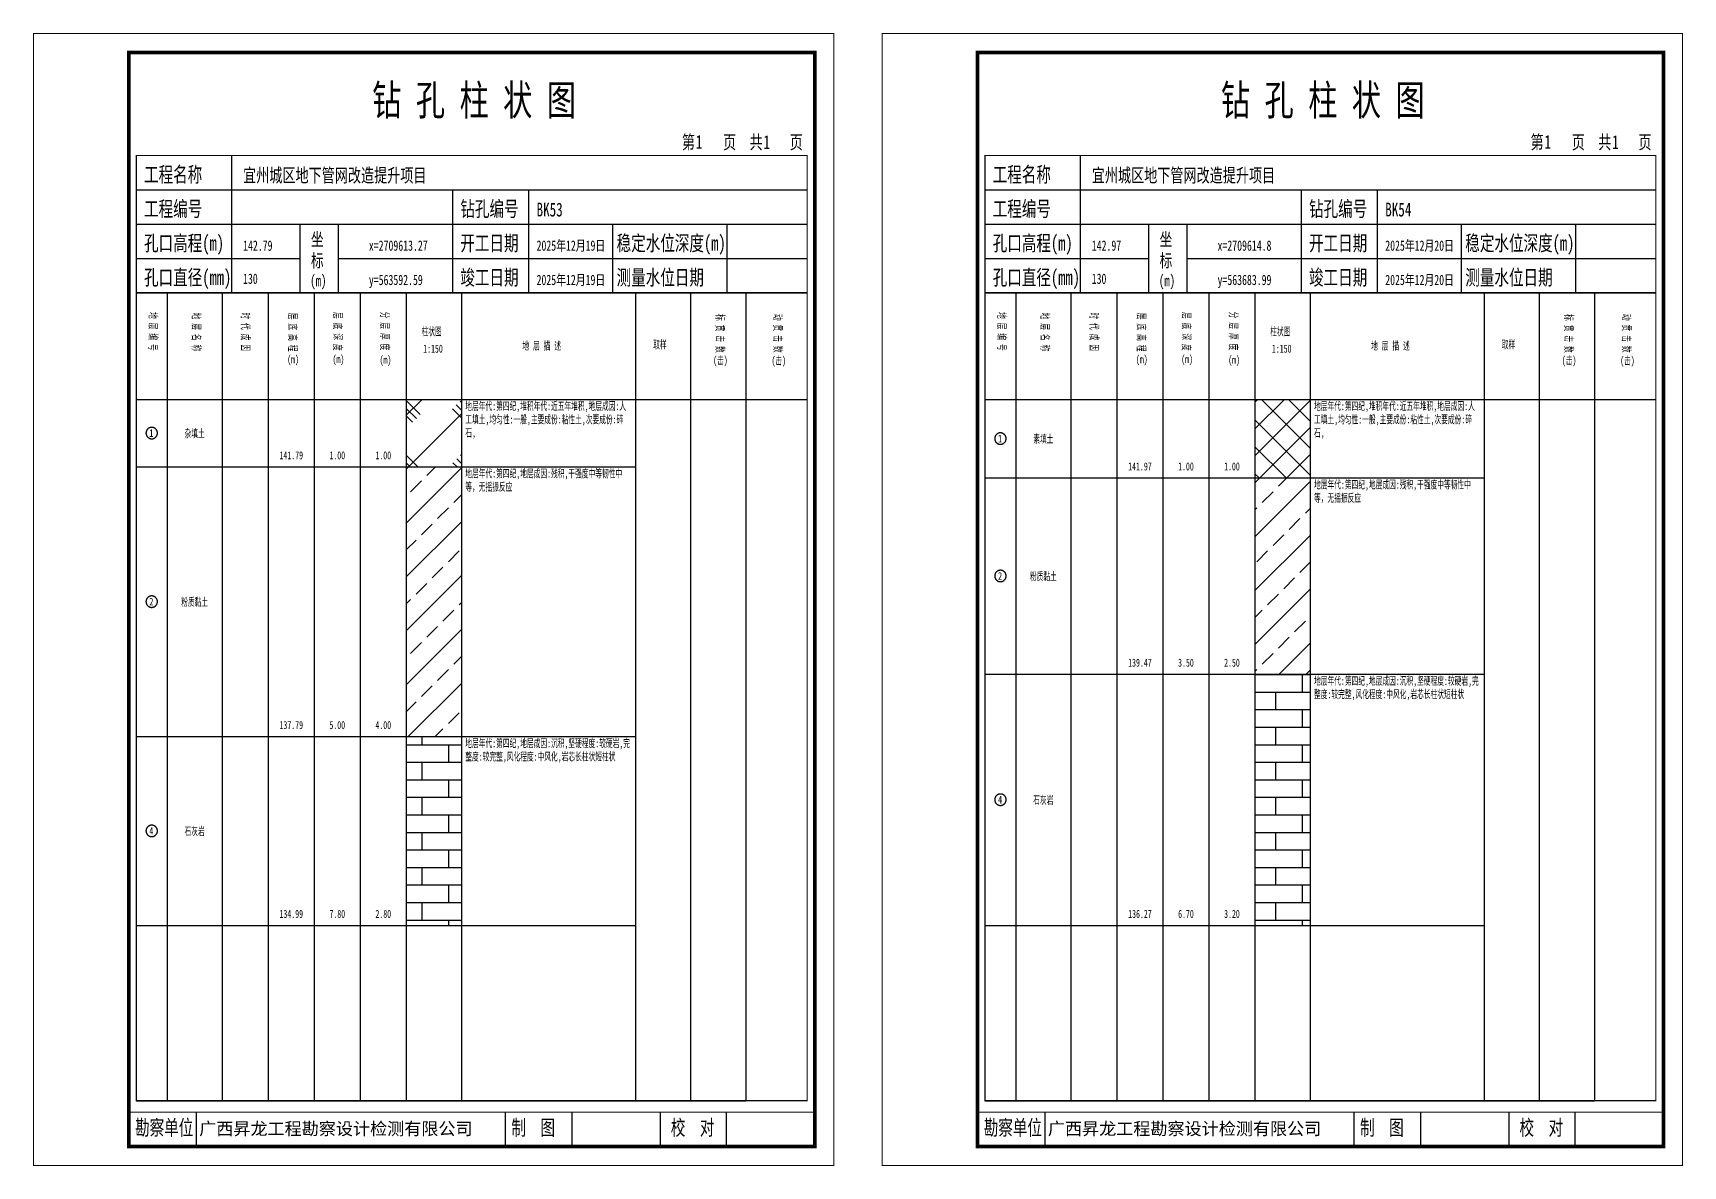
# Model space of a CAD drawing. Header units: millimetres. Extents: x 0 to 2711117, y 0 to 567555.
# Drawn here: x 14919.9 to 15352.8, y -0.1 to 297.1 of the extents above; entities that cross this region are included whole.
import ezdxf
from ezdxf.enums import TextEntityAlignment as Align

# ---------------------------------------------------------------- set-up
doc = ezdxf.new("R2010")
doc.units = ezdxf.units.MM
doc.layers.add('GICAD_POU_TEXTS', color=7, linetype='Continuous')
doc.layers.add('勘察点图例', color=7, linetype='Continuous')
doc.styles.add('HEAD_FONT', font='simfang.ttf', dxfattribs={"width": 0.6})
doc.styles.add('HEAD_FONT2', font='simfang.ttf', dxfattribs={"width": 0.6})
doc.styles.add('HT', font='simhei.ttf')
doc.styles.add('LZ_FONT', font='simfang.ttf', dxfattribs={"width": 0.7, "height": 8})
doc.styles.add('成果图图块', font='simfang.ttf', dxfattribs={"height": 2.5})
doc.styles.add('成果图表体', font='simfang.ttf', dxfattribs={"width": 0.6, "height": 2.1})
pattern_1 = [(45, (0, 0), (-7.071068, 7.071068), []), (45, (7.071, 0), (-7.071068, 7.071068), [4, -2])]
pattern_2 = [(0, (0, 0), (0, 4.6), []), (90, (0, 0), (-7, 4.6), [4.6, -4.6])]

# ---------------------------------------------------------------- blocks, each defined once
blk = doc.blocks.new('BK53')
for p, q in [((52, 229), (52, 265)), ((27, 256), (203, 256)), ((110, 229), (110, 256)), ((130, 229), (130, 256)), ((27, 247), (203, 247)), ((70, 229), (70, 247)), ((80, 229), (80, 247)), ((152, 229), (152, 247)), ((182, 229), (182, 247)), ((27, 238), (70, 238)), ((80, 238), (203, 238)), ((27, 229), (35.05, 229)), ((35.05, 229), (35.05, 17)), ((35.05, 229), (49.53, 229)), ((49.53, 229), (49.53, 17)), ((49.53, 229), (61.6, 229)), ((61.6, 229), (61.6, 17)), ((61.6, 229), (73.68, 229)), ((73.68, 229), (73.68, 17)), ((73.68, 229), (85.75, 229)), ((85.75, 229), (85.75, 17)), ((85.75, 229), (97.82, 229)), ((97.82, 229), (97.82, 17)), ((97.82, 229), (112.3, 229)), ((112.3, 229), (112.3, 17)), ((112.3, 229), (157.93, 229)), ((157.93, 229), (157.93, 17)), ((157.93, 229), (172.42, 229)), ((172.42, 229), (172.42, 17)), ((172.42, 229), (186.9, 229)), ((186.9, 229), (186.9, 17)), ((186.9, 229), (203, 229)), ((27, 201), (203, 201)), ((27, 17), (35.05, 17)), ((35.05, 17), (49.53, 17)), ((42.74, 4.95), (42.74, 13.95)), ((42.74, 4.95), (42.74, 13.95)), ((49.53, 17), (61.6, 17)), ((61.6, 17), (73.68, 17)), ((73.68, 17), (85.75, 17)), ((85.75, 17), (97.82, 17)), ((97.82, 17), (112.3, 17)), ((112.3, 17), (157.93, 17)), ((123.83, 4.95), (123.83, 13.95)), ((141.38, 4.95), (141.38, 13.95)), ((157.93, 17), (172.42, 17)), ((164.48, 4.95), (164.48, 13.95)), ((172.42, 17), (186.9, 17)), ((181.84, 4.95), (181.84, 13.95)), ((181.84, 4.95), (181.84, 13.95))]:
    blk.add_line(p, q)
for points, const_width in [([(0, 0), (210, 0), (210, 297), (0, 297)], 0.25), ([(25, 5), (205, 5), (205, 292), (25, 292)], 1), ([(27, 265), (203, 265), (203, 17), (27, 17)], 0.3)]:
    blk.add_lwpolyline(points, close=True, dxfattribs=dict(const_width=const_width))
at = {"const_width": 0.3}
for points in [[(27, 229), (203, 229)], [(25, 14), (205, 14)]]:
    blk.add_lwpolyline(points, dxfattribs=at)
at = {"style": 'LZ_FONT', "width": 0.7}
for s, height, p in [('钻 孔 柱 状 图', 8, (88.9, 275.54)), ('第', 3.6, (170.12, 266.7)), ('1', 3.6, (173.78, 266.75)), ('页', 3.6, (180.96, 266.7)), ('共', 3.6, (187.88, 266.7)), ('1', 3.6, (191.54, 266.7)), ('页', 3.6, (198.44, 266.7)), ('工程名称', 4, (29, 258)), ('宜州城区地下管网改造提升项目', 3.6, (55, 258)), ('工程编号', 4, (29, 249)), ('钻孔编号', 4, (112, 249)), ('BK53', 3.6, (132, 249)), ('孔口高程(m)', 4, (29, 240)), ('142.79', 2.7, (55, 240)), ('坐', 3.5, (72.79, 241.24)), ('x=2709613.27', 2.7, (88, 240)), ('开工日期', 4, (112, 240)), ('2025年12月19日', 2.7, (132, 240)), ('稳定水位深度(m)', 4, (153, 240)), ('标', 3.5, (72.79, 235.7)), ('孔口直径(mm)', 4, (29, 231)), ('130', 2.7, (54.98, 231.31)), ('(m) ', 3, (72.59, 230.65)), ('竣工日期', 4, (112, 231)), ('2025年12月19日', 2.7, (132, 231)), ('测量水位日期', 4, (153, 231)), ('y=563592.59', 2.7, (88, 231)), ('勘察单位', 4, (26.65, 7.95)), ('制  图', 4, (125.4, 7.95)), ('校  对', 4, (167.22, 7.95))]:
    blk.add_text(s, height=height, dxfattribs=at).set_placement(p)
at = {"style": 'HT'}
blk.add_text('广西昇龙工程勘察设计检测有限公司', height=3.2865, dxfattribs=at).set_placement((43.48, 8.02))
at = {"char_height": 2.1, "width": 22.806, "attachment_point": 1, "rotation": 270, "style": 'HEAD_FONT'}
for s, insert in [('地 层 编 号', (32.46, 223.92)), ('地 层 名 称', (43.79, 223.76)), ('时 代 成 因', (56.67, 223.83)), ('层 底 高 程', (69.07, 223.71)), ('层 底 深 度', (80.9, 223.91)), ('分 层 厚 度', (93.26, 224.01)), ('标 贯 击 数', (181.21, 223.37)), ('动 贯 击 数', (196.38, 223.43))]:
    blk.add_mtext(s, dxfattribs=dict(at, insert=insert))
at = {"char_height": 2.1, "attachment_point": 1}
for s, insert, width, style in [('柱状图', (101.82, 219.87), 7.855, 'HEAD_FONT2'), ('取样', (162.58, 216.44), 7.855, 'HEAD_FONT2'), ('(m)', (66.58, 212.56), 4.7944, 'HEAD_FONT'), ('(m)', (78.47, 212.61), 4.7944, 'HEAD_FONT'), ('(m)', (90.81, 212.43), 4.7944, 'HEAD_FONT'), ('1:150', (102.26, 215.36), 6.9223, 'HEAD_FONT2'), ('地 层 描 述', (128.29, 216.11), 22.0781, 'HEAD_FONT2'), ('(击)', (178.33, 212.31), 7.855, 'HEAD_FONT2'), ('(击)', (193.64, 212.22), 7.855, 'HEAD_FONT2')]:
    blk.add_mtext(s, dxfattribs=dict(at, insert=insert, width=width, style=style))
blk = doc.blocks.new('BK53_0')
at = {"color": 7}
blk.add_polyline3d([(-1.5, 0.02, 0), (-1.5, -0.06, 0), (-1.49, -0.13, 0), (-1.48, -0.2, 0), (-1.47, -0.28, 0), (-1.46, -0.35, 0), (-1.44, -0.42, 0), (-1.41, -0.49, 0), (-1.39, -0.56, 0), (-1.36, -0.63, 0), (-1.32, -0.69, 0), (-1.29, -0.76, 0), (-1.25, -0.82, 0), (-1.2, -0.88, 0), (-1.16, -0.94, 0), (-1.11, -0.99, 0), (-1.06, -1.04, 0), (-1.01, -1.1, 0), (-0.95, -1.14, 0), (-0.89, -1.19, 0), (-0.83, -1.23, 0), (-0.77, -1.27, 0), (-0.71, -1.31, 0), (-0.64, -1.34, 0), (-0.57, -1.37, 0), (-0.51, -1.4, 0), (-0.44, -1.42, 0), (-0.36, -1.44, 0), (-0.29, -1.46, 0), (-0.22, -1.47, 0), (-0.15, -1.48, 0), (-0.07, -1.48, 0), (0, -1.48, 0), (0.07, -1.48, 0), (0.15, -1.48, 0), (0.22, -1.47, 0), (0.29, -1.46, 0), (0.36, -1.44, 0), (0.44, -1.42, 0), (0.51, -1.4, 0), (0.57, -1.37, 0), (0.64, -1.34, 0), (0.71, -1.31, 0), (0.77, -1.27, 0), (0.83, -1.23, 0), (0.89, -1.19, 0), (0.95, -1.14, 0), (1.01, -1.1, 0), (1.06, -1.04, 0), (1.11, -0.99, 0), (1.16, -0.94, 0), (1.2, -0.88, 0), (1.25, -0.82, 0), (1.29, -0.76, 0), (1.32, -0.69, 0), (1.36, -0.63, 0), (1.39, -0.56, 0), (1.41, -0.49, 0), (1.44, -0.42, 0), (1.46, -0.35, 0), (1.47, -0.28, 0), (1.48, -0.2, 0), (1.49, -0.13, 0), (1.5, -0.06, 0), (1.5, 0.02, 0), (1.5, 0.09, 0), (1.49, 0.16, 0), (1.48, 0.24, 0), (1.47, 0.31, 0), (1.46, 0.38, 0), (1.44, 0.45, 0), (1.41, 0.52, 0), (1.39, 0.59, 0), (1.36, 0.66, 0), (1.32, 0.72, 0), (1.29, 0.79, 0), (1.25, 0.85, 0), (1.2, 0.91, 0), (1.16, 0.97, 0), (1.11, 1.02, 0), (1.06, 1.08, 0), (1.01, 1.13, 0), (0.95, 1.18, 0), (0.89, 1.22, 0), (0.83, 1.26, 0), (0.77, 1.3, 0), (0.71, 1.34, 0), (0.64, 1.37, 0), (0.57, 1.4, 0), (0.51, 1.43, 0), (0.44, 1.45, 0), (0.36, 1.47, 0), (0.29, 1.49, 0), (0.22, 1.5, 0), (0.15, 1.51, 0), (0.07, 1.51, 0), (0, 1.52, 0), (-0.07, 1.51, 0), (-0.15, 1.51, 0), (-0.22, 1.5, 0), (-0.29, 1.49, 0), (-0.36, 1.47, 0), (-0.44, 1.45, 0), (-0.51, 1.43, 0), (-0.57, 1.4, 0), (-0.64, 1.37, 0), (-0.71, 1.34, 0), (-0.77, 1.3, 0), (-0.83, 1.26, 0), (-0.89, 1.22, 0), (-0.95, 1.18, 0), (-1.01, 1.13, 0), (-1.06, 1.08, 0), (-1.11, 1.02, 0), (-1.16, 0.97, 0), (-1.2, 0.91, 0), (-1.25, 0.85, 0), (-1.29, 0.79, 0), (-1.32, 0.72, 0), (-1.36, 0.66, 0), (-1.39, 0.59, 0), (-1.41, 0.52, 0), (-1.44, 0.45, 0), (-1.46, 0.38, 0), (-1.47, 0.31, 0), (-1.48, 0.24, 0), (-1.49, 0.16, 0), (-1.5, 0.09, 0), (-1.5, 0.02, 0)], dxfattribs=at)
at = {"layer": 'GICAD_POU_TEXTS', "color": 7, "style": '成果图图块', "width": 0.7}
blk.add_text('1', height=2, dxfattribs=at).set_placement((-0.09, -0.99), align=Align.CENTER)
blk = doc.blocks.new('BK53_1')
at = {"color": 7}
blk.add_polyline3d([(-1.5, 0.02, 0), (-1.5, -0.06, 0), (-1.49, -0.13, 0), (-1.48, -0.2, 0), (-1.47, -0.28, 0), (-1.46, -0.35, 0), (-1.44, -0.42, 0), (-1.41, -0.49, 0), (-1.39, -0.56, 0), (-1.36, -0.63, 0), (-1.32, -0.69, 0), (-1.29, -0.76, 0), (-1.25, -0.82, 0), (-1.2, -0.88, 0), (-1.16, -0.94, 0), (-1.11, -0.99, 0), (-1.06, -1.04, 0), (-1.01, -1.1, 0), (-0.95, -1.14, 0), (-0.89, -1.19, 0), (-0.83, -1.23, 0), (-0.77, -1.27, 0), (-0.71, -1.31, 0), (-0.64, -1.34, 0), (-0.57, -1.37, 0), (-0.51, -1.4, 0), (-0.44, -1.42, 0), (-0.36, -1.44, 0), (-0.29, -1.46, 0), (-0.22, -1.47, 0), (-0.15, -1.48, 0), (-0.07, -1.48, 0), (0, -1.48, 0), (0.07, -1.48, 0), (0.15, -1.48, 0), (0.22, -1.47, 0), (0.29, -1.46, 0), (0.36, -1.44, 0), (0.44, -1.42, 0), (0.51, -1.4, 0), (0.57, -1.37, 0), (0.64, -1.34, 0), (0.71, -1.31, 0), (0.77, -1.27, 0), (0.83, -1.23, 0), (0.89, -1.19, 0), (0.95, -1.14, 0), (1.01, -1.1, 0), (1.06, -1.04, 0), (1.11, -0.99, 0), (1.16, -0.94, 0), (1.2, -0.88, 0), (1.25, -0.82, 0), (1.29, -0.76, 0), (1.32, -0.69, 0), (1.36, -0.63, 0), (1.39, -0.56, 0), (1.41, -0.49, 0), (1.44, -0.42, 0), (1.46, -0.35, 0), (1.47, -0.28, 0), (1.48, -0.2, 0), (1.49, -0.13, 0), (1.5, -0.06, 0), (1.5, 0.02, 0), (1.5, 0.09, 0), (1.49, 0.16, 0), (1.48, 0.24, 0), (1.47, 0.31, 0), (1.46, 0.38, 0), (1.44, 0.45, 0), (1.41, 0.52, 0), (1.39, 0.59, 0), (1.36, 0.66, 0), (1.32, 0.72, 0), (1.29, 0.79, 0), (1.25, 0.85, 0), (1.2, 0.91, 0), (1.16, 0.97, 0), (1.11, 1.02, 0), (1.06, 1.08, 0), (1.01, 1.13, 0), (0.95, 1.18, 0), (0.89, 1.22, 0), (0.83, 1.26, 0), (0.77, 1.3, 0), (0.71, 1.34, 0), (0.64, 1.37, 0), (0.57, 1.4, 0), (0.51, 1.43, 0), (0.44, 1.45, 0), (0.36, 1.47, 0), (0.29, 1.49, 0), (0.22, 1.5, 0), (0.15, 1.51, 0), (0.07, 1.51, 0), (0, 1.52, 0), (-0.07, 1.51, 0), (-0.15, 1.51, 0), (-0.22, 1.5, 0), (-0.29, 1.49, 0), (-0.36, 1.47, 0), (-0.44, 1.45, 0), (-0.51, 1.43, 0), (-0.57, 1.4, 0), (-0.64, 1.37, 0), (-0.71, 1.34, 0), (-0.77, 1.3, 0), (-0.83, 1.26, 0), (-0.89, 1.22, 0), (-0.95, 1.18, 0), (-1.01, 1.13, 0), (-1.06, 1.08, 0), (-1.11, 1.02, 0), (-1.16, 0.97, 0), (-1.2, 0.91, 0), (-1.25, 0.85, 0), (-1.29, 0.79, 0), (-1.32, 0.72, 0), (-1.36, 0.66, 0), (-1.39, 0.59, 0), (-1.41, 0.52, 0), (-1.44, 0.45, 0), (-1.46, 0.38, 0), (-1.47, 0.31, 0), (-1.48, 0.24, 0), (-1.49, 0.16, 0), (-1.5, 0.09, 0), (-1.5, 0.02, 0)], dxfattribs=at)
at = {"layer": 'GICAD_POU_TEXTS', "color": 7, "style": '成果图图块', "width": 0.7}
blk.add_text('2', height=2, dxfattribs=at).set_placement((-0.09, -0.99), align=Align.CENTER)
blk = doc.blocks.new('BK53_2')
at = {"color": 7}
blk.add_polyline3d([(-1.5, 0.02, 0), (-1.5, -0.06, 0), (-1.49, -0.13, 0), (-1.48, -0.2, 0), (-1.47, -0.28, 0), (-1.46, -0.35, 0), (-1.44, -0.42, 0), (-1.41, -0.49, 0), (-1.39, -0.56, 0), (-1.36, -0.63, 0), (-1.32, -0.69, 0), (-1.29, -0.76, 0), (-1.25, -0.82, 0), (-1.2, -0.88, 0), (-1.16, -0.94, 0), (-1.11, -0.99, 0), (-1.06, -1.04, 0), (-1.01, -1.1, 0), (-0.95, -1.14, 0), (-0.89, -1.19, 0), (-0.83, -1.23, 0), (-0.77, -1.27, 0), (-0.71, -1.31, 0), (-0.64, -1.34, 0), (-0.57, -1.37, 0), (-0.51, -1.4, 0), (-0.44, -1.42, 0), (-0.36, -1.44, 0), (-0.29, -1.46, 0), (-0.22, -1.47, 0), (-0.15, -1.48, 0), (-0.07, -1.48, 0), (0, -1.48, 0), (0.07, -1.48, 0), (0.15, -1.48, 0), (0.22, -1.47, 0), (0.29, -1.46, 0), (0.36, -1.44, 0), (0.44, -1.42, 0), (0.51, -1.4, 0), (0.57, -1.37, 0), (0.64, -1.34, 0), (0.71, -1.31, 0), (0.77, -1.27, 0), (0.83, -1.23, 0), (0.89, -1.19, 0), (0.95, -1.14, 0), (1.01, -1.1, 0), (1.06, -1.04, 0), (1.11, -0.99, 0), (1.16, -0.94, 0), (1.2, -0.88, 0), (1.25, -0.82, 0), (1.29, -0.76, 0), (1.32, -0.69, 0), (1.36, -0.63, 0), (1.39, -0.56, 0), (1.41, -0.49, 0), (1.44, -0.42, 0), (1.46, -0.35, 0), (1.47, -0.28, 0), (1.48, -0.2, 0), (1.49, -0.13, 0), (1.5, -0.06, 0), (1.5, 0.02, 0), (1.5, 0.09, 0), (1.49, 0.16, 0), (1.48, 0.24, 0), (1.47, 0.31, 0), (1.46, 0.38, 0), (1.44, 0.45, 0), (1.41, 0.52, 0), (1.39, 0.59, 0), (1.36, 0.66, 0), (1.32, 0.72, 0), (1.29, 0.79, 0), (1.25, 0.85, 0), (1.2, 0.91, 0), (1.16, 0.97, 0), (1.11, 1.02, 0), (1.06, 1.08, 0), (1.01, 1.13, 0), (0.95, 1.18, 0), (0.89, 1.22, 0), (0.83, 1.26, 0), (0.77, 1.3, 0), (0.71, 1.34, 0), (0.64, 1.37, 0), (0.57, 1.4, 0), (0.51, 1.43, 0), (0.44, 1.45, 0), (0.36, 1.47, 0), (0.29, 1.49, 0), (0.22, 1.5, 0), (0.15, 1.51, 0), (0.07, 1.51, 0), (0, 1.52, 0), (-0.07, 1.51, 0), (-0.15, 1.51, 0), (-0.22, 1.5, 0), (-0.29, 1.49, 0), (-0.36, 1.47, 0), (-0.44, 1.45, 0), (-0.51, 1.43, 0), (-0.57, 1.4, 0), (-0.64, 1.37, 0), (-0.71, 1.34, 0), (-0.77, 1.3, 0), (-0.83, 1.26, 0), (-0.89, 1.22, 0), (-0.95, 1.18, 0), (-1.01, 1.13, 0), (-1.06, 1.08, 0), (-1.11, 1.02, 0), (-1.16, 0.97, 0), (-1.2, 0.91, 0), (-1.25, 0.85, 0), (-1.29, 0.79, 0), (-1.32, 0.72, 0), (-1.36, 0.66, 0), (-1.39, 0.59, 0), (-1.41, 0.52, 0), (-1.44, 0.45, 0), (-1.46, 0.38, 0), (-1.47, 0.31, 0), (-1.48, 0.24, 0), (-1.49, 0.16, 0), (-1.5, 0.09, 0), (-1.5, 0.02, 0)], dxfattribs=at)
at = {"layer": 'GICAD_POU_TEXTS', "color": 7, "style": '成果图图块', "width": 0.7}
blk.add_text('4', height=2, dxfattribs=at).set_placement((-0.09, -0.99), align=Align.CENTER)
blk = doc.blocks.new('BK54')
for p, q in [((52, 229), (52, 265)), ((27, 256), (203, 256)), ((110, 229), (110, 256)), ((130, 229), (130, 256)), ((27, 247), (203, 247)), ((70, 229), (70, 247)), ((80, 229), (80, 247)), ((152, 229), (152, 247)), ((182, 229), (182, 247)), ((27, 238), (70, 238)), ((80, 238), (203, 238)), ((27, 229), (35.05, 229)), ((35.05, 229), (35.05, 17)), ((35.05, 229), (49.53, 229)), ((49.53, 229), (49.53, 17)), ((49.53, 229), (61.6, 229)), ((61.6, 229), (61.6, 17)), ((61.6, 229), (73.68, 229)), ((73.68, 229), (73.68, 17)), ((73.68, 229), (85.75, 229)), ((85.75, 229), (85.75, 17)), ((85.75, 229), (97.82, 229)), ((97.82, 229), (97.82, 17)), ((97.82, 229), (112.3, 229)), ((112.3, 229), (112.3, 17)), ((112.3, 229), (157.93, 229)), ((157.93, 229), (157.93, 17)), ((157.93, 229), (172.42, 229)), ((172.42, 229), (172.42, 17)), ((172.42, 229), (186.9, 229)), ((186.9, 229), (186.9, 17)), ((186.9, 229), (203, 229)), ((27, 201), (203, 201)), ((27, 17), (35.05, 17)), ((35.05, 17), (49.53, 17)), ((42.74, 4.95), (42.74, 13.95)), ((42.74, 4.95), (42.74, 13.95)), ((49.53, 17), (61.6, 17)), ((61.6, 17), (73.68, 17)), ((73.68, 17), (85.75, 17)), ((85.75, 17), (97.82, 17)), ((97.82, 17), (112.3, 17)), ((112.3, 17), (157.93, 17)), ((123.83, 4.95), (123.83, 13.95)), ((141.38, 4.95), (141.38, 13.95)), ((157.93, 17), (172.42, 17)), ((164.48, 4.95), (164.48, 13.95)), ((172.42, 17), (186.9, 17)), ((181.84, 4.95), (181.84, 13.95)), ((181.84, 4.95), (181.84, 13.95))]:
    blk.add_line(p, q)
for points, const_width in [([(0, 0), (210, 0), (210, 297), (0, 297)], 0.25), ([(25, 5), (205, 5), (205, 292), (25, 292)], 1), ([(27, 265), (203, 265), (203, 17), (27, 17)], 0.3)]:
    blk.add_lwpolyline(points, close=True, dxfattribs=dict(const_width=const_width))
at = {"const_width": 0.3}
for points in [[(27, 229), (203, 229)], [(25, 14), (205, 14)]]:
    blk.add_lwpolyline(points, dxfattribs=at)
at = {"style": 'LZ_FONT', "width": 0.7}
for s, height, p in [('钻 孔 柱 状 图', 8, (88.9, 275.54)), ('第', 3.6, (170.12, 266.7)), ('1', 3.6, (173.78, 266.75)), ('页', 3.6, (180.96, 266.7)), ('共', 3.6, (187.88, 266.7)), ('1', 3.6, (191.54, 266.7)), ('页', 3.6, (198.44, 266.7)), ('工程名称', 4, (29, 258)), ('宜州城区地下管网改造提升项目', 3.6, (55, 258)), ('工程编号', 4, (29, 249)), ('钻孔编号', 4, (112, 249)), ('BK54', 3.6, (132, 249)), ('孔口高程(m)', 4, (29, 240)), ('142.97', 2.7, (55, 240)), ('坐', 3.5, (72.79, 241.24)), ('x=2709614.8', 2.7, (88, 240)), ('开工日期', 4, (112, 240)), ('2025年12月20日', 2.7, (132, 240)), ('稳定水位深度(m)', 4, (153, 240)), ('标', 3.5, (72.79, 235.7)), ('孔口直径(mm)', 4, (29, 231)), ('130', 2.7, (54.98, 231.31)), ('(m) ', 3, (72.59, 230.65)), ('竣工日期', 4, (112, 231)), ('2025年12月20日', 2.7, (132, 231)), ('测量水位日期', 4, (153, 231)), ('y=563683.99', 2.7, (88, 231)), ('勘察单位', 4, (26.65, 7.95)), ('制  图', 4, (125.4, 7.95)), ('校  对', 4, (167.22, 7.95))]:
    blk.add_text(s, height=height, dxfattribs=at).set_placement(p)
at = {"style": 'HT'}
blk.add_text('广西昇龙工程勘察设计检测有限公司', height=3.2865, dxfattribs=at).set_placement((43.48, 8.02))
at = {"char_height": 2.1, "width": 22.806, "attachment_point": 1, "rotation": 270, "style": 'HEAD_FONT'}
for s, insert in [('地 层 编 号', (32.46, 223.92)), ('地 层 名 称', (43.79, 223.76)), ('时 代 成 因', (56.67, 223.83)), ('层 底 高 程', (69.07, 223.71)), ('层 底 深 度', (80.9, 223.91)), ('分 层 厚 度', (93.26, 224.01)), ('标 贯 击 数', (181.21, 223.37)), ('动 贯 击 数', (196.38, 223.43))]:
    blk.add_mtext(s, dxfattribs=dict(at, insert=insert))
at = {"char_height": 2.1, "attachment_point": 1}
for s, insert, width, style in [('柱状图', (101.82, 219.87), 7.855, 'HEAD_FONT2'), ('取样', (162.58, 216.44), 7.855, 'HEAD_FONT2'), ('(m)', (66.58, 212.56), 4.7944, 'HEAD_FONT'), ('(m)', (78.47, 212.61), 4.7944, 'HEAD_FONT'), ('(m)', (90.81, 212.43), 4.7944, 'HEAD_FONT'), ('1:150', (102.26, 215.36), 6.9223, 'HEAD_FONT2'), ('地 层 描 述', (128.29, 216.11), 22.0781, 'HEAD_FONT2'), ('(击)', (178.33, 212.31), 7.855, 'HEAD_FONT2'), ('(击)', (193.64, 212.22), 7.855, 'HEAD_FONT2')]:
    blk.add_mtext(s, dxfattribs=dict(at, insert=insert, width=width, style=style))
blk = doc.blocks.new('BK54_0')
at = {"color": 7}
blk.add_polyline3d([(-1.5, 0.02, 0), (-1.5, -0.06, 0), (-1.49, -0.13, 0), (-1.48, -0.2, 0), (-1.47, -0.28, 0), (-1.46, -0.35, 0), (-1.44, -0.42, 0), (-1.41, -0.49, 0), (-1.39, -0.56, 0), (-1.36, -0.63, 0), (-1.32, -0.69, 0), (-1.29, -0.76, 0), (-1.25, -0.82, 0), (-1.2, -0.88, 0), (-1.16, -0.94, 0), (-1.11, -0.99, 0), (-1.06, -1.04, 0), (-1.01, -1.1, 0), (-0.95, -1.14, 0), (-0.89, -1.19, 0), (-0.83, -1.23, 0), (-0.77, -1.27, 0), (-0.71, -1.31, 0), (-0.64, -1.34, 0), (-0.57, -1.37, 0), (-0.51, -1.4, 0), (-0.44, -1.42, 0), (-0.36, -1.44, 0), (-0.29, -1.46, 0), (-0.22, -1.47, 0), (-0.15, -1.48, 0), (-0.07, -1.48, 0), (0, -1.48, 0), (0.07, -1.48, 0), (0.15, -1.48, 0), (0.22, -1.47, 0), (0.29, -1.46, 0), (0.36, -1.44, 0), (0.44, -1.42, 0), (0.51, -1.4, 0), (0.57, -1.37, 0), (0.64, -1.34, 0), (0.71, -1.31, 0), (0.77, -1.27, 0), (0.83, -1.23, 0), (0.89, -1.19, 0), (0.95, -1.14, 0), (1.01, -1.1, 0), (1.06, -1.04, 0), (1.11, -0.99, 0), (1.16, -0.94, 0), (1.2, -0.88, 0), (1.25, -0.82, 0), (1.29, -0.76, 0), (1.32, -0.69, 0), (1.36, -0.63, 0), (1.39, -0.56, 0), (1.41, -0.49, 0), (1.44, -0.42, 0), (1.46, -0.35, 0), (1.47, -0.28, 0), (1.48, -0.2, 0), (1.49, -0.13, 0), (1.5, -0.06, 0), (1.5, 0.02, 0), (1.5, 0.09, 0), (1.49, 0.16, 0), (1.48, 0.24, 0), (1.47, 0.31, 0), (1.46, 0.38, 0), (1.44, 0.45, 0), (1.41, 0.52, 0), (1.39, 0.59, 0), (1.36, 0.66, 0), (1.32, 0.72, 0), (1.29, 0.79, 0), (1.25, 0.85, 0), (1.2, 0.91, 0), (1.16, 0.97, 0), (1.11, 1.02, 0), (1.06, 1.08, 0), (1.01, 1.13, 0), (0.95, 1.18, 0), (0.89, 1.22, 0), (0.83, 1.26, 0), (0.77, 1.3, 0), (0.71, 1.34, 0), (0.64, 1.37, 0), (0.57, 1.4, 0), (0.51, 1.43, 0), (0.44, 1.45, 0), (0.36, 1.47, 0), (0.29, 1.49, 0), (0.22, 1.5, 0), (0.15, 1.51, 0), (0.07, 1.51, 0), (0, 1.52, 0), (-0.07, 1.51, 0), (-0.15, 1.51, 0), (-0.22, 1.5, 0), (-0.29, 1.49, 0), (-0.36, 1.47, 0), (-0.44, 1.45, 0), (-0.51, 1.43, 0), (-0.57, 1.4, 0), (-0.64, 1.37, 0), (-0.71, 1.34, 0), (-0.77, 1.3, 0), (-0.83, 1.26, 0), (-0.89, 1.22, 0), (-0.95, 1.18, 0), (-1.01, 1.13, 0), (-1.06, 1.08, 0), (-1.11, 1.02, 0), (-1.16, 0.97, 0), (-1.2, 0.91, 0), (-1.25, 0.85, 0), (-1.29, 0.79, 0), (-1.32, 0.72, 0), (-1.36, 0.66, 0), (-1.39, 0.59, 0), (-1.41, 0.52, 0), (-1.44, 0.45, 0), (-1.46, 0.38, 0), (-1.47, 0.31, 0), (-1.48, 0.24, 0), (-1.49, 0.16, 0), (-1.5, 0.09, 0), (-1.5, 0.02, 0)], dxfattribs=at)
at = {"layer": 'GICAD_POU_TEXTS', "color": 7, "style": '成果图图块', "width": 0.7}
blk.add_text('1', height=2, dxfattribs=at).set_placement((-0.09, -0.99), align=Align.CENTER)
blk = doc.blocks.new('BK54_1')
at = {"color": 7}
blk.add_polyline3d([(-1.5, 0.02, 0), (-1.5, -0.06, 0), (-1.49, -0.13, 0), (-1.48, -0.2, 0), (-1.47, -0.28, 0), (-1.46, -0.35, 0), (-1.44, -0.42, 0), (-1.41, -0.49, 0), (-1.39, -0.56, 0), (-1.36, -0.63, 0), (-1.32, -0.69, 0), (-1.29, -0.76, 0), (-1.25, -0.82, 0), (-1.2, -0.88, 0), (-1.16, -0.94, 0), (-1.11, -0.99, 0), (-1.06, -1.04, 0), (-1.01, -1.1, 0), (-0.95, -1.14, 0), (-0.89, -1.19, 0), (-0.83, -1.23, 0), (-0.77, -1.27, 0), (-0.71, -1.31, 0), (-0.64, -1.34, 0), (-0.57, -1.37, 0), (-0.51, -1.4, 0), (-0.44, -1.42, 0), (-0.36, -1.44, 0), (-0.29, -1.46, 0), (-0.22, -1.47, 0), (-0.15, -1.48, 0), (-0.07, -1.48, 0), (0, -1.48, 0), (0.07, -1.48, 0), (0.15, -1.48, 0), (0.22, -1.47, 0), (0.29, -1.46, 0), (0.36, -1.44, 0), (0.44, -1.42, 0), (0.51, -1.4, 0), (0.57, -1.37, 0), (0.64, -1.34, 0), (0.71, -1.31, 0), (0.77, -1.27, 0), (0.83, -1.23, 0), (0.89, -1.19, 0), (0.95, -1.14, 0), (1.01, -1.1, 0), (1.06, -1.04, 0), (1.11, -0.99, 0), (1.16, -0.94, 0), (1.2, -0.88, 0), (1.25, -0.82, 0), (1.29, -0.76, 0), (1.32, -0.69, 0), (1.36, -0.63, 0), (1.39, -0.56, 0), (1.41, -0.49, 0), (1.44, -0.42, 0), (1.46, -0.35, 0), (1.47, -0.28, 0), (1.48, -0.2, 0), (1.49, -0.13, 0), (1.5, -0.06, 0), (1.5, 0.02, 0), (1.5, 0.09, 0), (1.49, 0.16, 0), (1.48, 0.24, 0), (1.47, 0.31, 0), (1.46, 0.38, 0), (1.44, 0.45, 0), (1.41, 0.52, 0), (1.39, 0.59, 0), (1.36, 0.66, 0), (1.32, 0.72, 0), (1.29, 0.79, 0), (1.25, 0.85, 0), (1.2, 0.91, 0), (1.16, 0.97, 0), (1.11, 1.02, 0), (1.06, 1.08, 0), (1.01, 1.13, 0), (0.95, 1.18, 0), (0.89, 1.22, 0), (0.83, 1.26, 0), (0.77, 1.3, 0), (0.71, 1.34, 0), (0.64, 1.37, 0), (0.57, 1.4, 0), (0.51, 1.43, 0), (0.44, 1.45, 0), (0.36, 1.47, 0), (0.29, 1.49, 0), (0.22, 1.5, 0), (0.15, 1.51, 0), (0.07, 1.51, 0), (0, 1.52, 0), (-0.07, 1.51, 0), (-0.15, 1.51, 0), (-0.22, 1.5, 0), (-0.29, 1.49, 0), (-0.36, 1.47, 0), (-0.44, 1.45, 0), (-0.51, 1.43, 0), (-0.57, 1.4, 0), (-0.64, 1.37, 0), (-0.71, 1.34, 0), (-0.77, 1.3, 0), (-0.83, 1.26, 0), (-0.89, 1.22, 0), (-0.95, 1.18, 0), (-1.01, 1.13, 0), (-1.06, 1.08, 0), (-1.11, 1.02, 0), (-1.16, 0.97, 0), (-1.2, 0.91, 0), (-1.25, 0.85, 0), (-1.29, 0.79, 0), (-1.32, 0.72, 0), (-1.36, 0.66, 0), (-1.39, 0.59, 0), (-1.41, 0.52, 0), (-1.44, 0.45, 0), (-1.46, 0.38, 0), (-1.47, 0.31, 0), (-1.48, 0.24, 0), (-1.49, 0.16, 0), (-1.5, 0.09, 0), (-1.5, 0.02, 0)], dxfattribs=at)
at = {"layer": 'GICAD_POU_TEXTS', "color": 7, "style": '成果图图块', "width": 0.7}
blk.add_text('2', height=2, dxfattribs=at).set_placement((-0.09, -0.99), align=Align.CENTER)
blk = doc.blocks.new('BK54_2')
at = {"color": 7}
blk.add_polyline3d([(-1.5, 0.02, 0), (-1.5, -0.06, 0), (-1.49, -0.13, 0), (-1.48, -0.2, 0), (-1.47, -0.28, 0), (-1.46, -0.35, 0), (-1.44, -0.42, 0), (-1.41, -0.49, 0), (-1.39, -0.56, 0), (-1.36, -0.63, 0), (-1.32, -0.69, 0), (-1.29, -0.76, 0), (-1.25, -0.82, 0), (-1.2, -0.88, 0), (-1.16, -0.94, 0), (-1.11, -0.99, 0), (-1.06, -1.04, 0), (-1.01, -1.1, 0), (-0.95, -1.14, 0), (-0.89, -1.19, 0), (-0.83, -1.23, 0), (-0.77, -1.27, 0), (-0.71, -1.31, 0), (-0.64, -1.34, 0), (-0.57, -1.37, 0), (-0.51, -1.4, 0), (-0.44, -1.42, 0), (-0.36, -1.44, 0), (-0.29, -1.46, 0), (-0.22, -1.47, 0), (-0.15, -1.48, 0), (-0.07, -1.48, 0), (0, -1.48, 0), (0.07, -1.48, 0), (0.15, -1.48, 0), (0.22, -1.47, 0), (0.29, -1.46, 0), (0.36, -1.44, 0), (0.44, -1.42, 0), (0.51, -1.4, 0), (0.57, -1.37, 0), (0.64, -1.34, 0), (0.71, -1.31, 0), (0.77, -1.27, 0), (0.83, -1.23, 0), (0.89, -1.19, 0), (0.95, -1.14, 0), (1.01, -1.1, 0), (1.06, -1.04, 0), (1.11, -0.99, 0), (1.16, -0.94, 0), (1.2, -0.88, 0), (1.25, -0.82, 0), (1.29, -0.76, 0), (1.32, -0.69, 0), (1.36, -0.63, 0), (1.39, -0.56, 0), (1.41, -0.49, 0), (1.44, -0.42, 0), (1.46, -0.35, 0), (1.47, -0.28, 0), (1.48, -0.2, 0), (1.49, -0.13, 0), (1.5, -0.06, 0), (1.5, 0.02, 0), (1.5, 0.09, 0), (1.49, 0.16, 0), (1.48, 0.24, 0), (1.47, 0.31, 0), (1.46, 0.38, 0), (1.44, 0.45, 0), (1.41, 0.52, 0), (1.39, 0.59, 0), (1.36, 0.66, 0), (1.32, 0.72, 0), (1.29, 0.79, 0), (1.25, 0.85, 0), (1.2, 0.91, 0), (1.16, 0.97, 0), (1.11, 1.02, 0), (1.06, 1.08, 0), (1.01, 1.13, 0), (0.95, 1.18, 0), (0.89, 1.22, 0), (0.83, 1.26, 0), (0.77, 1.3, 0), (0.71, 1.34, 0), (0.64, 1.37, 0), (0.57, 1.4, 0), (0.51, 1.43, 0), (0.44, 1.45, 0), (0.36, 1.47, 0), (0.29, 1.49, 0), (0.22, 1.5, 0), (0.15, 1.51, 0), (0.07, 1.51, 0), (0, 1.52, 0), (-0.07, 1.51, 0), (-0.15, 1.51, 0), (-0.22, 1.5, 0), (-0.29, 1.49, 0), (-0.36, 1.47, 0), (-0.44, 1.45, 0), (-0.51, 1.43, 0), (-0.57, 1.4, 0), (-0.64, 1.37, 0), (-0.71, 1.34, 0), (-0.77, 1.3, 0), (-0.83, 1.26, 0), (-0.89, 1.22, 0), (-0.95, 1.18, 0), (-1.01, 1.13, 0), (-1.06, 1.08, 0), (-1.11, 1.02, 0), (-1.16, 0.97, 0), (-1.2, 0.91, 0), (-1.25, 0.85, 0), (-1.29, 0.79, 0), (-1.32, 0.72, 0), (-1.36, 0.66, 0), (-1.39, 0.59, 0), (-1.41, 0.52, 0), (-1.44, 0.45, 0), (-1.46, 0.38, 0), (-1.47, 0.31, 0), (-1.48, 0.24, 0), (-1.49, 0.16, 0), (-1.5, 0.09, 0), (-1.5, 0.02, 0)], dxfattribs=at)
at = {"layer": 'GICAD_POU_TEXTS', "color": 7, "style": '成果图图块', "width": 0.7}
blk.add_text('4', height=2, dxfattribs=at).set_placement((-0.09, -0.99), align=Align.CENTER)

msp = doc.modelspace()

# ---------------------------------------------------------------- hatches: boundary and pattern name
at = {"layer": '勘察点图例'}
h = msp.add_hatch(dxfattribs=at)
h.set_pattern_fill('GKZTT', color=256, scale=0.5, style=0, pattern_type=2)
h.set_pattern_definition([(45, (0, 0), (-7.071068, 7.071068), []), (135, (2.5, -1), (-14.142136, -14.142136), [5, -15]), (135, (1.5, -2), (-14.142136, -14.142136), [5, -15]), (135, (0.5, -3), (-14.142136, -14.142136), [5, -15]), (135, (16.5, -1), (-14.142136, -14.142136), [5, -15]), (135, (15.5, -2), (-14.142136, -14.142136), [5, -15]), (135, (14.5, -3), (-14.142136, -14.142136), [5, -15])])
h.paths.add_polyline_path([(15017.81, 183.31), (15032.3, 183.31), (15032.3, 201), (15017.81, 201)])
h = msp.add_hatch(dxfattribs=at)
h.set_pattern_fill('GKSTT', color=256, scale=0.5, style=0, pattern_type=2)
h.set_pattern_definition([(45, (0, 0), (-3.5355339, 3.5355339), []), (135, (0, 0), (-3.5355339, -3.5355339), [])])
h.paths.add_polyline_path([(15240.5, 180.4), (15254.99, 180.4), (15254.99, 201), (15240.5, 201)])
h = msp.add_hatch(dxfattribs=at)
h.set_pattern_fill('GKFZNT', color=256, scale=0.5, style=0, pattern_type=2)
h.set_pattern_definition(pattern_1)
h.paths.add_polyline_path([(15017.81, 112.54), (15032.3, 112.54), (15032.3, 183.31), (15017.81, 183.31)])
h = msp.add_hatch(dxfattribs=at)
h.set_pattern_fill('GKFZNT', color=256, scale=0.5, style=0, pattern_type=2)
h.set_pattern_definition(pattern_1)
h.paths.add_polyline_path([(15240.5, 128.91), (15254.99, 128.91), (15254.99, 180.4), (15240.5, 180.4)])
h = msp.add_hatch(dxfattribs=at)
h.set_pattern_fill('GKSHY', color=256, scale=0.5, style=0, pattern_type=2)
h.set_pattern_definition(pattern_2)
h.paths.add_polyline_path([(15240.5, 63), (15254.99, 63), (15254.99, 128.91), (15240.5, 128.91)])
h = msp.add_hatch(dxfattribs=at)
h.set_pattern_fill('GKSHY', color=256, scale=0.5, style=0, pattern_type=2)
h.set_pattern_definition(pattern_2)
h.paths.add_polyline_path([(15017.81, 63), (15032.3, 63), (15032.3, 112.54), (15017.81, 112.54)])

# ---------------------------------------------------------------- linework, layer by layer
for p, q in [((14947, 183.31), (15032.3, 183.31)), ((15032.3, 183.31), (15077.93, 183.31)), ((15169.68, 180.4), (15254.99, 180.4)), ((15254.99, 180.4), (15300.62, 180.4)), ((15169.68, 128.91), (15254.99, 128.91)), ((15254.99, 128.91), (15300.62, 128.91)), ((14947, 112.54), (15032.3, 112.54)), ((15032.3, 112.54), (15077.93, 112.54)), ((14947, 63), (15032.3, 63)), ((15032.3, 63), (15077.93, 63)), ((15169.68, 63), (15254.99, 63)), ((15254.99, 63), (15300.62, 63))]:
    msp.add_line(p, q, dxfattribs=at)

# ---------------------------------------------------------------- block references
for name, p in [('BK53', (14920, 0)), ('BK54', (15142.68, 0)), ('BK53_0', (14951.02, 192.15)), ('BK54_0', (15173.71, 190.7)), ('BK54_1', (15173.71, 154.66)), ('BK53_1', (14951.02, 147.92)), ('BK54_2', (15173.71, 95.96)), ('BK53_2', (14951.02, 87.77))]:
    msp.add_blockref(name, p, dxfattribs=at)

# ---------------------------------------------------------------- texts
at = {"layer": '勘察点图例', "style": '成果图表体', "width": 0.6}
for s, p in [('杂填土', (14962.29, 192.15)), ('素填土', (15184.97, 190.7)), ('141.79', (14987.64, 186.31)), ('1.00', (14999.71, 186.31)), ('1.00', (15011.78, 186.31)), ('141.97', (15210.32, 183.4)), ('1.00', (15222.39, 183.4)), ('1.00', (15234.46, 183.4)), ('粉质黏土', (15184.97, 154.66)), ('粉质黏土', (14962.29, 147.92)), ('139.47', (15210.32, 131.91)), ('3.50', (15222.39, 131.91)), ('2.50', (15234.46, 131.91)), ('137.79', (14987.64, 115.54)), ('5.00', (14999.71, 115.54)), ('4.00', (15011.78, 115.54)), ('石灰岩', (15184.97, 95.96)), ('石灰岩', (14962.29, 87.77)), ('134.99', (14987.64, 66)), ('7.80', (14999.71, 66)), ('2.80', (15011.78, 66)), ('136.27', (15210.32, 66)), ('6.70', (15222.39, 66)), ('3.20', (15234.46, 66))]:
    msp.add_text(s, height=2.1, dxfattribs=at).set_placement(p, align=Align.MIDDLE)
at = {"layer": '勘察点图例', "char_height": 2.1, "width": 43.6296, "attachment_point": 1, "style": '成果图表体'}
for s, insert in [('地层年代:第四纪,堆积年代:近五年堆积,地层成因:人工填土,均匀性:一般,主要成份:粘性土,次要成份:碎石,', (15033.3, 200.3)), ('地层年代:第四纪,堆积年代:近五年堆积,地层成因:人工填土,均匀性:一般,主要成份:粘性土,次要成份:碎石,', (15255.99, 200.3)), ('地层年代:第四纪,地层成因:残积,干强度中等韧性中等，无摇振反应', (15033.3, 182.61)), ('地层年代:第四纪,地层成因:残积,干强度中等韧性中等，无摇振反应', (15255.99, 179.7)), ('地层年代:第四纪,地层成因:沉积,坚硬程度:较硬岩,完整度:较完整,风化程度:中风化,岩芯长柱状短柱状', (15255.99, 128.21)), ('地层年代:第四纪,地层成因:沉积,坚硬程度:较硬岩,完整度:较完整,风化程度:中风化,岩芯长柱状短柱状', (15033.3, 111.84))]:
    msp.add_mtext(s, dxfattribs=dict(at, insert=insert))

doc.saveas('drawing.dxf')
